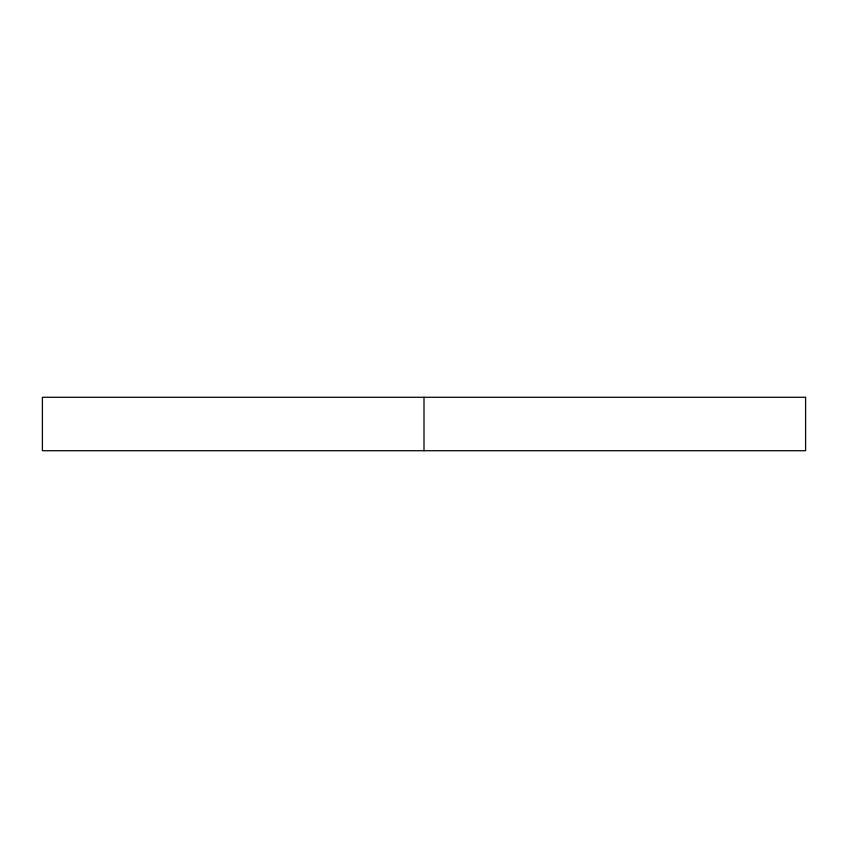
<?xml version="1.0" encoding="UTF-8"?>
<svg xmlns="http://www.w3.org/2000/svg" width="848" height="848" viewBox="0 0 848 848"><rect width="100%" height="100%" fill="white"/><g stroke="black" fill="none" stroke-linecap="round" stroke-linejoin="round"><path stroke-width="1.27" d="M424 397.288L424 450.712M805.6 397.288L42.4 397.288L42.4 450.712L805.6 450.712L805.6 397.288"/></g></svg>
